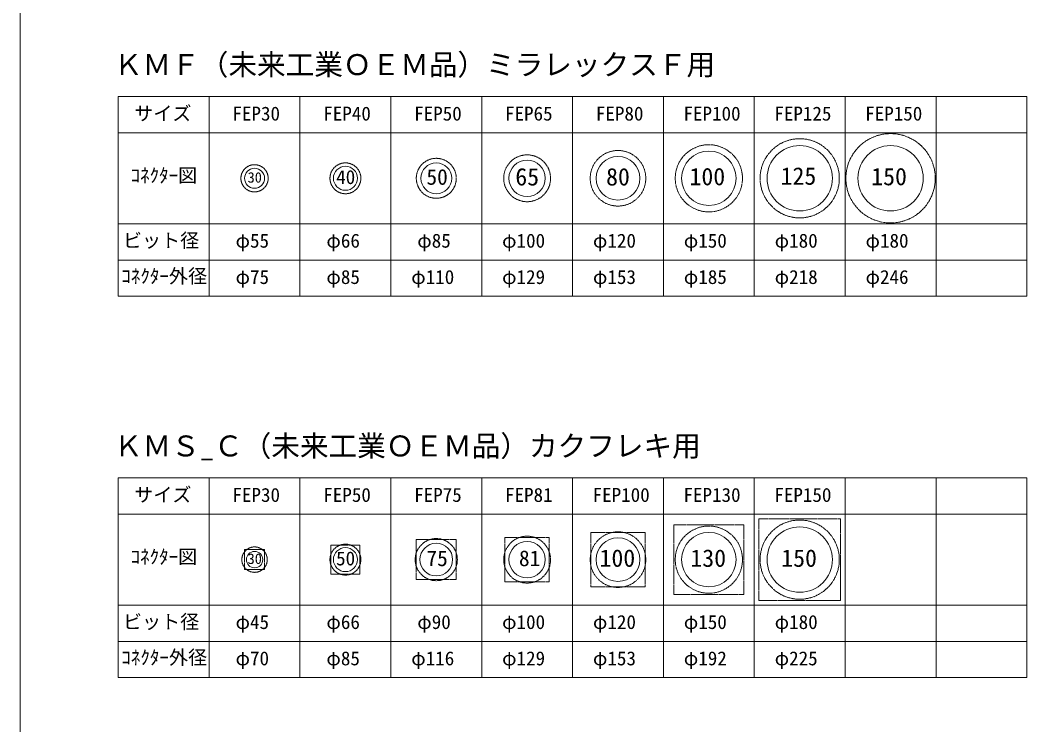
# Model space of a CAD drawing. Units: millimetres, scale not verified. Extents: x -5112 to 5112, y -4200 to 4200.
# Drawn here: x -5112 to -2342, y -1580 to 361 of the extents above; entities that cross this region are included whole.
import ezdxf
from ezdxf.enums import TextEntityAlignment as Align

# ---------------------------------------------------------------- set-up
doc = ezdxf.new("R2010")
doc.units = ezdxf.units.MM
doc.header["$LTSCALE"] = 20
doc.linetypes.add('LONG_DASHED1', pattern=[7, 6, -1])
for name, color, linetype, lineweight in [('0-0_D-TTL-TXT', 7, 'Continuous', 9), ('0-1_Defpoints', 7, 'Continuous', 9), ('0-2_D-STR-STR6', 6, 'LONG_DASHED1', 9), ('0-3_D-TTL', 134, 'Continuous', 9)]:
    doc.layers.add(name, color=color, linetype=linetype, lineweight=lineweight)
doc.styles.add('ＭＳ ゴシック', font='')
doc.styles.get('ＭＳ ゴシック').set_extended_font_data('MS Gothic')

# ---------------------------------------------------------------- blocks, each defined once
blk = doc.blocks.new('A$C3C1D7B35')
at = {"layer": '0-2_D-STR-STR6'}
for p, q in [((-1100, 1100), (1100, 1100)), ((-1100, -1100), (-1100, 1100)), ((1100, -1100), (1100, 1100)), ((-1100, -1100), (1100, -1100))]:
    blk.add_line(p, q, dxfattribs=at)
blk.add_circle((0, 0), 1160, dxfattribs=at)
at = {"layer": '0-2_D-STR-STR6', "linetype": 'Continuous'}
blk.add_circle((0, 0), 900, dxfattribs=at)
blk = doc.blocks.new('A$C29AC3ABB')
at = {"layer": '0-3_D-TTL'}
for p, q in [((0, 11000), (50000, 11000)), ((0, 11000), (0, 0)), ((5000, 11000), (5000, 0)), ((10000, 11000), (10000, 0)), ((15000, 11000), (15000, 0)), ((20000, 11000), (20000, 0)), ((25000, 11000), (25000, 0)), ((30000, 11000), (30000, 0)), ((35000, 11000), (35000, 0)), ((40000, 11000), (40000, 0)), ((45000, 11000), (45000, 0)), ((50000, 11000), (50000, 0)), ((0, 9000), (50000, 9000)), ((0, 4000), (50000, 4000)), ((0, 2000), (50000, 2000)), ((0, 0), (50000, 0))]:
    blk.add_line(p, q, dxfattribs=at)
at = {"layer": '0-0_D-TTL-TXT', "style": 'ＭＳ ゴシック'}
for s, height, p in [('ＫＭＳ_Ｃ（未来工業ＯＥＭ品）カクフレキ用', 1155, (-240.2, 11835.5)), ('サイズ', 769.6, (879.1, 9458.7)), ('FEP30', 769.6, (6283.2, 9448.1)), ('FEP50', 769.6, (11283.2, 9448.1)), ('FEP75', 769.6, (16283.2, 9448.1)), ('FEP81', 769.6, (21283.2, 9448.1)), ('FEP100', 769.6, (26104.3, 9448.1)), ('FEP130', 769.6, (31104.3, 9448.1)), ('FEP150', 769.6, (36104.3, 9448.1)), ('ｺﾈｸﾀｰ図', 769.6, (670.7, 6045.3)), ('ビット径', 769.6, (258.7, 2462.7)), ('φ45', 769.6, (6454.6, 2448.1)), ('φ66', 769.6, (11454.6, 2448.1)), ('φ90', 769.6, (16454.6, 2448.1)), ('φ100', 769.6, (21122.3, 2448.1)), ('φ120', 769.6, (26122.3, 2448.1)), ('φ150', 769.6, (31122.3, 2448.1)), ('φ180', 769.6, (36122.3, 2448.1)), ('ｺﾈｸﾀｰ外径', 769.6, (164.5, 499.5)), ('φ70', 769.6, (6454.6, 448.1)), ('φ85', 769.6, (11454.6, 448.1)), ('φ116', 769.6, (16122.3, 448.1)), ('φ129', 769.6, (21122.3, 448.1)), ('φ153', 769.6, (26122.3, 448.1)), ('φ192', 769.6, (31122.3, 448.1)), ('φ225', 769.6, (36122.3, 448.1))]:
    blk.add_text(s, height=height, dxfattribs=at).set_placement(p, align=Align.BOTTOM_LEFT)
blk = doc.blocks.new('A$C546F5D80')
at = {"layer": '0-2_D-STR-STR6'}
for p, q in [((-550, 550), (550, 550)), ((-550, -550), (-550, 550))]:
    blk.add_line(p, q, dxfattribs=at)
blk.add_lwpolyline([(-550, -550), (550, -550), (550, 550)], dxfattribs=at)
blk.add_circle((0, 0), 700, dxfattribs=at)
at = {"layer": '0-2_D-STR-STR6', "linetype": 'Continuous'}
blk.add_circle((0, 0), 450, dxfattribs=at)
blk = doc.blocks.new('A$C414963B4')
at = {"layer": '0-2_D-STR-STR6'}
for p, q in [((-1220, 1220), (1220, 1220)), ((-1220, -1220), (-1220, 1220)), ((1220, -1220), (1220, 1220)), ((-1220, -1220), (1220, -1220))]:
    blk.add_line(p, q, dxfattribs=at)
blk.add_circle((0, 0), 1290, dxfattribs=at)
at = {"layer": '0-2_D-STR-STR6', "linetype": 'Continuous'}
blk.add_circle((0, 0), 1000, dxfattribs=at)
blk = doc.blocks.new('A$C1FDE5EE5')
at = {"layer": '0-2_D-STR-STR6'}
for p, q in [((-1500, 1500), (1500, 1500)), ((-1500, -1500), (-1500, 1500)), ((1500, -1500), (1500, 1500)), ((-1500, -1500), (1500, -1500))]:
    blk.add_line(p, q, dxfattribs=at)
blk.add_circle((0, 0), 1530, dxfattribs=at)
at = {"layer": '0-2_D-STR-STR6', "linetype": 'Continuous'}
blk.add_circle((0, 0), 1200, dxfattribs=at)
blk = doc.blocks.new('A$C08243BA7')
at = {"layer": '0-2_D-STR-STR6'}
blk.add_lwpolyline([(-1920, 1920), (1920, 1920), (1920, -1920), (-1920, -1920)], close=True, dxfattribs=at)
blk.add_circle((0, 0), 1850, dxfattribs=at)
at = {"layer": '0-2_D-STR-STR6', "linetype": 'Continuous'}
blk.add_circle((0, 0), 1500, dxfattribs=at)
blk = doc.blocks.new('A$C5536566C')
at = {"layer": '0-2_D-STR-STR6'}
blk.add_lwpolyline([(-2250, 2250), (2250, 2250), (2250, -2250), (-2250, -2250)], close=True, dxfattribs=at)
blk.add_circle((0, 0), 2180, dxfattribs=at)
at = {"layer": '0-2_D-STR-STR6', "linetype": 'Continuous'}
blk.add_circle((0, 0), 1800, dxfattribs=at)
blk = doc.blocks.new('A$C2D3C7DE2')
at = {"layer": '0-2_D-STR-STR6'}
for p, q in [((-800, 800), (800, 800)), ((-800, -800), (-800, 800)), ((800, -800), (800, 800)), ((-800, -800), (800, -800))]:
    blk.add_line(p, q, dxfattribs=at)
blk.add_circle((0, 0), 850, dxfattribs=at)
at = {"layer": '0-2_D-STR-STR6', "linetype": 'Continuous'}
blk.add_circle((0, 0), 660, dxfattribs=at)
blk = doc.blocks.new('A$C0D8E6510')
at = {"layer": '0-2_D-STR-STR6'}
blk.add_circle((0, 0), 750, dxfattribs=at)
at = {"layer": '0-2_D-STR-STR6', "linetype": 'Continuous'}
blk.add_circle((0, 0), 550, dxfattribs=at)
blk = doc.blocks.new('A$C7F343B08')
at = {"layer": '0-2_D-STR-STR6'}
blk.add_circle((0, 0), 1100, dxfattribs=at)
at = {"layer": '0-2_D-STR-STR6', "linetype": 'Continuous'}
blk.add_circle((0, 0), 850, dxfattribs=at)
blk = doc.blocks.new('A$C75797246')
at = {"layer": '0-2_D-STR-STR6'}
blk.add_circle((0, 0), 1290, dxfattribs=at)
at = {"layer": '0-2_D-STR-STR6', "linetype": 'Continuous'}
blk.add_circle((0, 0), 1000, dxfattribs=at)
blk = doc.blocks.new('A$C439E420E')
at = {"layer": '0-2_D-STR-STR6'}
blk.add_circle((0, 0), 1530, dxfattribs=at)
at = {"layer": '0-2_D-STR-STR6', "linetype": 'Continuous'}
blk.add_circle((0, 0), 1200, dxfattribs=at)
blk = doc.blocks.new('A$C31F77396')
at = {"layer": '0-2_D-STR-STR6'}
blk.add_circle((0, 0), 1850, dxfattribs=at)
at = {"layer": '0-2_D-STR-STR6', "linetype": 'Continuous'}
blk.add_circle((0, 0), 1500, dxfattribs=at)
blk = doc.blocks.new('A$C2B244D17')
at = {"layer": '0-2_D-STR-STR6'}
blk.add_circle((0, 0), 2180, dxfattribs=at)
at = {"layer": '0-2_D-STR-STR6', "linetype": 'Continuous'}
blk.add_circle((0, 0), 1800, dxfattribs=at)
blk = doc.blocks.new('A$C390B7D1B')
at = {"layer": '0-2_D-STR-STR6'}
blk.add_circle((0, 0), 850, dxfattribs=at)
at = {"layer": '0-2_D-STR-STR6', "linetype": 'Continuous'}
blk.add_circle((0, 0), 660, dxfattribs=at)
blk = doc.blocks.new('A$C73f8d0dd')
at = {"layer": '0-3_D-TTL'}
for p, q in [((0, 11000), (50000, 11000)), ((0, 11000), (0, 0)), ((5000, 11000), (5000, 0)), ((10000, 11000), (10000, 0)), ((15000, 11000), (15000, 0)), ((20000, 11000), (20000, 0)), ((25000, 11000), (25000, 0)), ((30000, 11000), (30000, 0)), ((35000, 11000), (35000, 0)), ((40000, 11000), (40000, 0)), ((45000, 11000), (45000, 0)), ((50000, 11000), (50000, 0)), ((0, 9000), (50000, 9000)), ((0, 4000), (50000, 4000)), ((0, 2000), (50000, 2000)), ((0, 0), (50000, 0))]:
    blk.add_line(p, q, dxfattribs=at)
at = {"layer": '0-0_D-TTL-TXT', "style": 'ＭＳ ゴシック'}
for s, height, p in [('ＫＭＦ（未来工業ＯＥＭ品）ミラレックスＦ用', 1155, (-240.2, 11835.5)), ('サイズ', 769.6, (879.1, 9458.7)), ('FEP30', 769.6, (6283.2, 9448.1)), ('FEP40', 769.6, (11283.2, 9448.1)), ('FEP50', 769.6, (16283.2, 9448.1)), ('FEP65', 769.6, (21283.2, 9448.1)), ('FEP80', 769.6, (26283.2, 9448.1)), ('FEP100', 769.6, (31104.3, 9448.1)), ('FEP125', 769.6, (36104.3, 9448.1)), ('FEP150', 769.6, (41104.3, 9448.1)), ('ｺﾈｸﾀｰ図', 769.6, (670.7, 6045.3)), ('ビット径', 769.6, (258.7, 2462.7)), ('φ55', 769.6, (6454.6, 2448.1)), ('φ66', 769.6, (11454.6, 2448.1)), ('φ85', 769.6, (16454.6, 2448.1)), ('φ100', 769.6, (21122.3, 2448.1)), ('φ120', 769.6, (26122.3, 2448.1)), ('φ150', 769.6, (31122.3, 2448.1)), ('φ180', 769.6, (36122.3, 2448.1)), ('φ180', 769.6, (41122.3, 2448.1)), ('ｺﾈｸﾀｰ外径', 769.6, (164.5, 499.5)), ('φ75', 769.6, (6454.6, 448.1)), ('φ85', 769.6, (11454.6, 448.1)), ('φ110', 769.6, (16122.3, 448.1)), ('φ129', 769.6, (21122.3, 448.1)), ('φ153', 769.6, (26122.3, 448.1)), ('φ185', 769.6, (31122.3, 448.1)), ('φ218', 769.6, (36122.3, 448.1)), ('φ246', 769.6, (41122.3, 448.1))]:
    blk.add_text(s, height=height, dxfattribs=at).set_placement(p, align=Align.BOTTOM_LEFT)
blk = doc.blocks.new('A$C761F69AC')
at = {"layer": '0-2_D-STR-STR6'}
blk.add_circle((0, 0), 2460, dxfattribs=at)
at = {"layer": '0-2_D-STR-STR6', "linetype": 'Continuous'}
blk.add_circle((0, 0), 1800, dxfattribs=at)

msp = doc.modelspace()

# ---------------------------------------------------------------- linework, layer by layer
at = {"layer": '0-1_Defpoints', "color": 134}
msp.add_line((-5112.37, -4199.88), (-5112.37, 4200.12), dxfattribs=at)

# ---------------------------------------------------------------- block references
at = {"layer": '0-2_D-STR-STR6', "xscale": 0.05, "yscale": 0.05}
for name, p in [('A$C2B244D17', (-2967.37, -74.88)), ('A$C761F69AC', (-2717.37, -74.88)), ('A$C439E420E', (-3467.37, -74.88)), ('A$C31F77396', (-3217.37, -74.88)), ('A$C7F343B08', (-3967.37, -74.88)), ('A$C75797246', (-3717.37, -74.88)), ('A$C0D8E6510', (-4467.37, -74.88)), ('A$C390B7D1B', (-4217.37, -74.88)), ('A$C5536566C', (-2967.37, -1124.88)), ('A$C1FDE5EE5', (-3467.37, -1124.88)), ('A$C08243BA7', (-3217.37, -1124.88)), ('A$C3C1D7B35', (-3967.37, -1124.88)), ('A$C414963B4', (-3717.37, -1124.88)), ('A$C546F5D80', (-4467.37, -1124.88)), ('A$C2D3C7DE2', (-4217.37, -1124.88))]:
    msp.add_blockref(name, p, dxfattribs=at)
at = {"layer": '0-3_D-TTL', "xscale": 0.05, "yscale": 0.05}
for name, p in [('A$C73f8d0dd', (-4842.37, -399.88)), ('A$C29AC3ABB', (-4842.37, -1449.88))]:
    msp.add_blockref(name, p, dxfattribs=at)

# ---------------------------------------------------------------- texts
at = {"layer": '0-2_D-STR-STR6', "color": 7, "style": 'ＭＳ ゴシック'}
for s, height, p in [('40', 38.42, (-4242.68, -102.29)), ('50', 43.26, (-3994.46, -105.76)), ('65', 48.09, (-3749.85, -109.11)), ('80', 48.09, (-3500.12, -109.13)), ('100', 48.09, (-3270.56, -108.52)), ('125', 48.09, (-3019.91, -107.09)), ('150', 48.09, (-2770.56, -108.52)), ('30', 28.89, (-4486.46, -95.58)), ('50', 38.42, (-4242.98, -1152.29)), ('75', 43.26, (-3994.44, -1155.76)), ('81', 43.26, (-3739.9, -1155.76)), ('100', 48.09, (-3518.15, -1159.11)), ('130', 48.09, (-3268.15, -1159.13)), ('150', 48.09, (-3018.15, -1159.13)), ('30', 28.89, (-4486.46, -1145.58))]:
    msp.add_text(s, height=height, dxfattribs=at).set_placement(p, align=Align.BOTTOM_LEFT)

doc.saveas('drawing.dxf')
